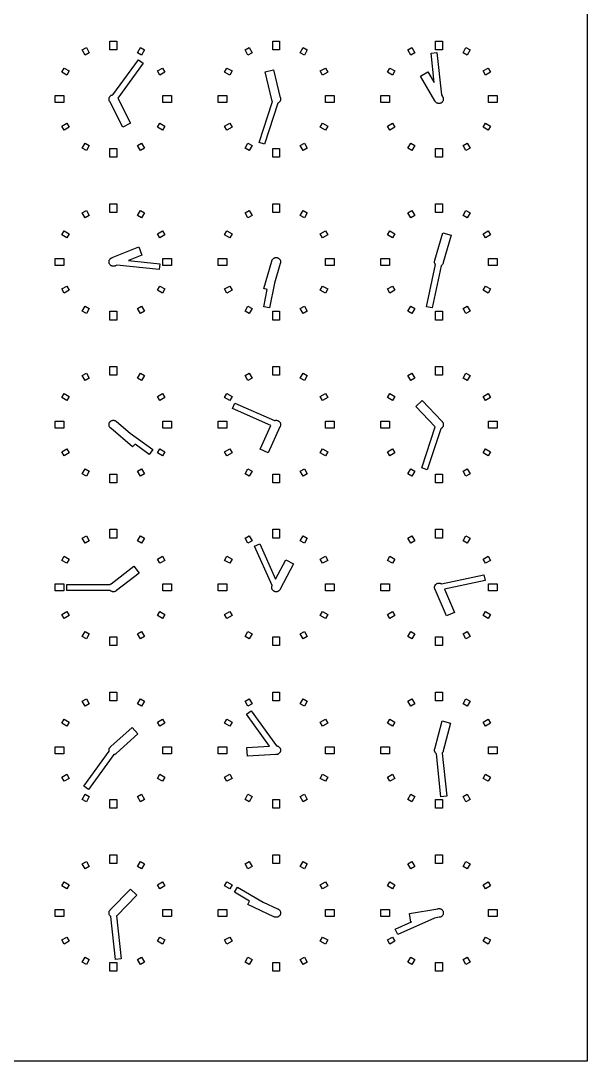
# Model space of a CAD drawing. Header units: millimetres. Extents: x -8 to 856, y -8 to 688.
# Drawn here: x 758.1 to 855.5, y -7.5 to 171.5 of the extents above; entities that cross this region are included whole.
import ezdxf

# ---------------------------------------------------------------- set-up
doc = ezdxf.new("R2010")
doc.units = ezdxf.units.MM

msp = doc.modelspace()

# ---------------------------------------------------------------- linework, layer by layer
for points in [[(-7.5, -7.5), (-7.5, 687.5), (855.5, 687.5), (855.5, -7.5)], [(769.85, 165.99), (769.15, 165.59), (768.65, 166.46), (769.35, 166.86), (769.85, 165.99)], [(774.6, 166.5), (773.4, 166.5), (773.4, 168), (774.6, 168), (774.6, 166.5)], [(778.85, 165.59), (778.15, 165.99), (778.65, 166.86), (779.35, 166.46), (778.85, 165.59)], [(797.85, 165.99), (797.15, 165.59), (796.65, 166.46), (797.35, 166.86), (797.85, 165.99)], [(802.6, 166.5), (801.4, 166.5), (801.4, 168), (802.6, 168), (802.6, 166.5)], [(806.85, 165.59), (806.15, 165.99), (806.65, 166.86), (807.35, 166.46), (806.85, 165.59)], [(825.85, 165.99), (825.15, 165.59), (824.65, 166.46), (825.35, 166.86), (825.85, 165.99)], [(830.6, 166.5), (829.4, 166.5), (829.4, 168), (830.6, 168), (830.6, 166.5)], [(834.85, 165.59), (834.15, 165.99), (834.65, 166.86), (835.35, 166.46), (834.85, 165.59)], [(773.33, 157.64), (773.3, 157.71), (773.28, 157.78), (773.26, 157.85), (773.25, 157.93), (773.25, 158), (773.25, 158.07), (773.26, 158.15), (773.28, 158.22), (773.3, 158.29), (773.33, 158.36), (773.37, 158.42), (773.42, 158.48), (773.47, 158.53), (773.52, 158.58), (773.58, 158.63), (773.64, 158.67), (773.71, 158.7), (773.78, 158.72), (773.85, 158.74), (773.93, 158.75), (773.93, 158.75), (778.3, 164.77), (779.11, 164.18), (774.75, 158.18), (776.94, 153.89), (775.6, 153.2), (773.37, 157.58), (773.33, 157.64)], [(830.7, 157.71), (830.67, 157.64), (830.63, 157.58), (830.58, 157.52), (830.53, 157.47), (830.48, 157.42), (830.42, 157.37), (830.36, 157.33), (830.29, 157.3), (830.22, 157.28), (830.15, 157.26), (830.07, 157.25), (830, 157.25), (829.93, 157.25), (829.85, 157.26), (829.78, 157.28), (829.71, 157.3), (829.64, 157.33), (829.58, 157.37), (829.52, 157.42), (829.47, 157.47), (829.42, 157.52), (829.37, 157.58), (829.33, 157.64), (829.31, 157.69), (826.82, 161.93), (828.11, 162.69), (829.2, 160.84), (828.67, 165.9), (829.66, 166.01), (830.42, 158.76), (830.61, 158.45), (830.63, 158.42), (830.67, 158.36), (830.7, 158.29), (830.72, 158.22), (830.74, 158.15), (830.75, 158.07), (830.75, 158), (830.75, 157.93), (830.74, 157.85), (830.72, 157.78), (830.7, 157.71)], [(766.41, 162.85), (766.01, 162.15), (765.14, 162.65), (765.54, 163.35), (766.41, 162.85)], [(781.99, 162.15), (781.59, 162.85), (782.46, 163.35), (782.86, 162.65), (781.99, 162.15)], [(794.41, 162.85), (794.01, 162.15), (793.14, 162.65), (793.54, 163.35), (794.41, 162.85)], [(801.35, 157.62), (801.33, 157.64), (801.3, 157.71), (801.28, 157.78), (801.26, 157.85), (801.25, 157.9), (800.1, 162.69), (801.56, 163.04), (802.71, 158.25), (802.72, 158.22), (802.74, 158.15), (802.75, 158.07), (802.75, 158), (802.75, 157.93), (802.74, 157.85), (802.72, 157.78), (802.7, 157.71), (802.67, 157.64), (802.63, 157.58), (802.58, 157.52), (802.53, 157.47), (802.48, 157.42), (802.42, 157.37), (802.36, 157.33), (802.3, 157.31), (800, 150.24), (799.05, 150.55), (801.35, 157.62)], [(809.99, 162.15), (809.59, 162.85), (810.46, 163.35), (810.86, 162.65), (809.99, 162.15)], [(822.41, 162.85), (822.01, 162.15), (821.14, 162.65), (821.54, 163.35), (822.41, 162.85)], [(837.99, 162.15), (837.59, 162.85), (838.46, 163.35), (838.86, 162.65), (837.99, 162.15)], [(765.5, 158.6), (765.5, 157.4), (764, 157.4), (764, 158.6), (765.5, 158.6)], [(782.5, 157.4), (782.5, 158.6), (784, 158.6), (784, 157.4), (782.5, 157.4)], [(793.5, 158.6), (793.5, 157.4), (792, 157.4), (792, 158.6), (793.5, 158.6)], [(810.5, 157.4), (810.5, 158.6), (812, 158.6), (812, 157.4), (810.5, 157.4)], [(821.5, 158.6), (821.5, 157.4), (820, 157.4), (820, 158.6), (821.5, 158.6)], [(838.5, 157.4), (838.5, 158.6), (840, 158.6), (840, 157.4), (838.5, 157.4)], [(766.01, 153.85), (766.41, 153.15), (765.54, 152.65), (765.14, 153.35), (766.01, 153.85)], [(781.59, 153.15), (781.99, 153.85), (782.86, 153.35), (782.46, 152.65), (781.59, 153.15)], [(794.01, 153.85), (794.41, 153.15), (793.54, 152.65), (793.14, 153.35), (794.01, 153.85)], [(809.59, 153.15), (809.99, 153.85), (810.86, 153.35), (810.46, 152.65), (809.59, 153.15)], [(822.01, 153.85), (822.41, 153.15), (821.54, 152.65), (821.14, 153.35), (822.01, 153.85)], [(837.59, 153.15), (837.99, 153.85), (838.86, 153.35), (838.46, 152.65), (837.59, 153.15)], [(769.15, 150.41), (769.85, 150.01), (769.35, 149.14), (768.65, 149.54), (769.15, 150.41)], [(778.15, 150.01), (778.85, 150.41), (779.35, 149.54), (778.65, 149.14), (778.15, 150.01)], [(796.65, 149.54), (797.15, 150.41), (797.85, 150.01), (797.35, 149.14), (796.65, 149.54)], [(806.15, 150.01), (806.85, 150.41), (807.35, 149.54), (806.65, 149.14), (806.15, 150.01)], [(824.65, 149.54), (825.15, 150.41), (825.85, 150.01), (825.35, 149.14), (824.65, 149.54)], [(834.15, 150.01), (834.85, 150.41), (835.35, 149.54), (834.65, 149.14), (834.15, 150.01)], [(773.4, 148), (773.4, 149.5), (774.6, 149.5), (774.6, 148), (773.4, 148)], [(801.4, 149.5), (802.6, 149.5), (802.6, 148), (801.4, 148), (801.4, 149.5)], [(829.4, 149.5), (830.6, 149.5), (830.6, 148), (829.4, 148), (829.4, 149.5)], [(774.6, 138.5), (773.4, 138.5), (773.4, 140), (774.6, 140), (774.6, 138.5)], [(802.6, 138.5), (801.4, 138.5), (801.4, 140), (802.6, 140), (802.6, 138.5)], [(830.6, 138.5), (829.4, 138.5), (829.4, 140), (830.6, 140), (830.6, 138.5)], [(769.85, 137.99), (769.15, 137.59), (768.65, 138.46), (769.35, 138.86), (769.85, 137.99)], [(778.85, 137.59), (778.15, 137.99), (778.65, 138.86), (779.35, 138.46), (778.85, 137.59)], [(797.85, 137.99), (797.15, 137.59), (796.65, 138.46), (797.35, 138.86), (797.85, 137.99)], [(806.85, 137.59), (806.15, 137.99), (806.65, 138.86), (807.35, 138.46), (806.85, 137.59)], [(825.85, 137.99), (825.15, 137.59), (824.65, 138.46), (825.35, 138.86), (825.85, 137.99)], [(834.85, 137.59), (834.15, 137.99), (834.65, 138.86), (835.35, 138.46), (834.85, 137.59)], [(766.41, 134.85), (766.01, 134.15), (765.14, 134.65), (765.54, 135.35), (766.41, 134.85)], [(781.99, 134.15), (781.59, 134.85), (782.46, 135.35), (782.86, 134.65), (781.99, 134.15)], [(794.41, 134.85), (794.01, 134.15), (793.14, 134.65), (793.54, 135.35), (794.41, 134.85)], [(809.99, 134.15), (809.59, 134.85), (810.46, 135.35), (810.86, 134.65), (809.99, 134.15)], [(822.41, 134.85), (822.01, 134.15), (821.14, 134.65), (821.54, 135.35), (822.41, 134.85)], [(829.39, 129.55), (829.37, 129.58), (829.33, 129.64), (829.3, 129.71), (829.28, 129.78), (829.26, 129.85), (829.25, 129.93), (829.25, 130), (829.25, 130.07), (829.26, 130.15), (829.28, 130.22), (829.3, 130.29), (829.3, 130.29), (830.66, 135.01), (832.1, 134.6), (830.74, 129.87), (830.74, 129.85), (830.72, 129.78), (830.7, 129.71), (830.67, 129.64), (830.63, 129.58), (830.58, 129.52), (830.53, 129.47), (830.48, 129.42), (830.42, 129.37), (830.37, 129.34), (828.83, 122.07), (827.85, 122.28), (829.39, 129.55)], [(837.99, 134.15), (837.59, 134.85), (838.46, 135.35), (838.86, 134.65), (837.99, 134.15)], [(774.36, 129.33), (774.29, 129.3), (774.22, 129.28), (774.15, 129.26), (774.07, 129.25), (774, 129.25), (773.93, 129.25), (773.85, 129.26), (773.78, 129.28), (773.71, 129.3), (773.64, 129.33), (773.58, 129.37), (773.52, 129.42), (773.47, 129.47), (773.42, 129.52), (773.37, 129.58), (773.33, 129.64), (773.3, 129.71), (773.28, 129.78), (773.26, 129.85), (773.25, 129.93), (773.25, 130), (773.25, 130.07), (773.26, 130.15), (773.28, 130.22), (773.3, 130.29), (773.33, 130.36), (773.37, 130.42), (773.42, 130.48), (773.47, 130.53), (773.52, 130.58), (773.58, 130.63), (773.64, 130.67), (773.71, 130.7), (773.78, 130.72), (773.79, 130.73), (778.35, 132.57), (778.92, 131.18), (776.58, 130.23), (782.01, 129.66), (781.9, 128.67), (774.6, 129.43), (774.36, 129.34), (774.36, 129.33)], [(800.48, 125.24), (799.9, 125.4), (801.26, 130.13), (801.26, 130.15), (801.28, 130.22), (801.3, 130.29), (801.33, 130.36), (801.37, 130.42), (801.42, 130.48), (801.47, 130.53), (801.52, 130.58), (801.58, 130.63), (801.64, 130.67), (801.71, 130.7), (801.78, 130.72), (801.85, 130.74), (801.93, 130.75), (802, 130.75), (802.07, 130.75), (802.15, 130.74), (802.22, 130.72), (802.29, 130.7), (802.36, 130.67), (802.42, 130.63), (802.48, 130.58), (802.53, 130.53), (802.58, 130.48), (802.63, 130.42), (802.67, 130.36), (802.7, 130.29), (802.72, 130.22), (802.74, 130.15), (802.75, 130.07), (802.75, 130), (802.75, 129.93), (802.74, 129.85), (802.72, 129.78), (802.7, 129.71), (802.7, 129.71), (801.74, 126.37), (800.83, 122.07), (799.85, 122.28), (800.48, 125.24)], [(765.5, 130.6), (765.5, 129.4), (764, 129.4), (764, 130.6), (765.5, 130.6)], [(782.5, 129.4), (782.5, 130.6), (784, 130.6), (784, 129.4), (782.5, 129.4)], [(793.5, 130.6), (793.5, 129.4), (792, 129.4), (792, 130.6), (793.5, 130.6)], [(810.5, 129.4), (810.5, 130.6), (812, 130.6), (812, 129.4), (810.5, 129.4)], [(821.5, 130.6), (821.5, 129.4), (820, 129.4), (820, 130.6), (821.5, 130.6)], [(838.5, 129.4), (838.5, 130.6), (840, 130.6), (840, 129.4), (838.5, 129.4)], [(766.01, 125.85), (766.41, 125.15), (765.54, 124.65), (765.14, 125.35), (766.01, 125.85)], [(781.59, 125.15), (781.99, 125.85), (782.86, 125.35), (782.46, 124.65), (781.59, 125.15)], [(794.01, 125.85), (794.41, 125.15), (793.54, 124.65), (793.14, 125.35), (794.01, 125.85)], [(809.59, 125.15), (809.99, 125.85), (810.86, 125.35), (810.46, 124.65), (809.59, 125.15)], [(822.01, 125.85), (822.41, 125.15), (821.54, 124.65), (821.14, 125.35), (822.01, 125.85)], [(837.59, 125.15), (837.99, 125.85), (838.86, 125.35), (838.46, 124.65), (837.59, 125.15)], [(769.15, 122.41), (769.85, 122.01), (769.35, 121.14), (768.65, 121.54), (769.15, 122.41)], [(778.15, 122.01), (778.85, 122.41), (779.35, 121.54), (778.65, 121.14), (778.15, 122.01)], [(796.65, 121.54), (797.15, 122.41), (797.85, 122.01), (797.35, 121.14), (796.65, 121.54)], [(806.15, 122.01), (806.85, 122.41), (807.35, 121.54), (806.65, 121.14), (806.15, 122.01)], [(824.65, 121.54), (825.15, 122.41), (825.85, 122.01), (825.35, 121.14), (824.65, 121.54)], [(834.15, 122.01), (834.85, 122.41), (835.35, 121.54), (834.65, 121.14), (834.15, 122.01)], [(773.4, 120), (773.4, 121.5), (774.6, 121.5), (774.6, 120), (773.4, 120)], [(801.4, 121.5), (802.6, 121.5), (802.6, 120), (801.4, 120), (801.4, 121.5)], [(829.4, 121.5), (830.6, 121.5), (830.6, 120), (829.4, 120), (829.4, 121.5)], [(774.6, 110.5), (773.4, 110.5), (773.4, 112), (774.6, 112), (774.6, 110.5)], [(802.6, 110.5), (801.4, 110.5), (801.4, 112), (802.6, 112), (802.6, 110.5)], [(830.6, 110.5), (829.4, 110.5), (829.4, 112), (830.6, 112), (830.6, 110.5)], [(769.85, 109.99), (769.15, 109.59), (768.65, 110.46), (769.35, 110.86), (769.85, 109.99)], [(778.85, 109.59), (778.15, 109.99), (778.65, 110.86), (779.35, 110.46), (778.85, 109.59)], [(797.85, 109.99), (797.15, 109.59), (796.65, 110.46), (797.35, 110.86), (797.85, 109.99)], [(806.85, 109.59), (806.15, 109.99), (806.65, 110.86), (807.35, 110.46), (806.85, 109.59)], [(825.85, 109.99), (825.15, 109.59), (824.65, 110.46), (825.35, 110.86), (825.85, 109.99)], [(834.85, 109.59), (834.15, 109.99), (834.65, 110.86), (835.35, 110.46), (834.85, 109.59)], [(766.41, 106.85), (766.01, 106.15), (765.14, 106.65), (765.54, 107.35), (766.41, 106.85)], [(781.99, 106.15), (781.59, 106.85), (782.46, 107.35), (782.86, 106.65), (781.99, 106.15)], [(794.41, 106.85), (794.01, 106.15), (793.14, 106.65), (793.54, 107.35), (794.41, 106.85)], [(801.11, 101.85), (794.49, 104.8), (794.9, 105.71), (801.69, 102.69), (801.71, 102.7), (801.78, 102.72), (801.85, 102.74), (801.93, 102.75), (802, 102.75), (802.07, 102.75), (802.15, 102.74), (802.22, 102.72), (802.29, 102.7), (802.36, 102.67), (802.42, 102.63), (802.48, 102.58), (802.53, 102.53), (802.58, 102.48), (802.63, 102.42), (802.67, 102.36), (802.7, 102.29), (802.72, 102.22), (802.74, 102.15), (802.75, 102.07), (802.75, 102), (802.75, 101.93), (802.74, 101.85), (802.72, 101.78), (802.7, 101.71), (802.67, 101.64), (802.65, 101.62), (800.61, 97.14), (799.24, 97.76), (801.11, 101.85)], [(809.99, 106.15), (809.59, 106.85), (810.46, 107.35), (810.86, 106.65), (809.99, 106.15)], [(822.41, 106.85), (822.01, 106.15), (821.14, 106.65), (821.54, 107.35), (822.41, 106.85)], [(829.34, 101.6), (826.01, 105.11), (827.1, 106.14), (830.49, 102.58), (830.53, 102.53), (830.58, 102.48), (830.63, 102.42), (830.67, 102.36), (830.7, 102.29), (830.72, 102.22), (830.74, 102.15), (830.75, 102.07), (830.75, 102), (830.75, 101.93), (830.74, 101.85), (830.72, 101.78), (830.7, 101.71), (830.67, 101.64), (830.63, 101.58), (830.58, 101.52), (830.53, 101.47), (830.48, 101.42), (830.42, 101.37), (830.36, 101.33), (830.3, 101.31), (828, 94.24), (827.05, 94.55), (829.34, 101.6)], [(837.99, 106.15), (837.59, 106.85), (838.46, 107.35), (838.86, 106.65), (837.99, 106.15)], [(765.5, 102.6), (765.5, 101.4), (764, 101.4), (764, 102.6), (765.5, 102.6)], [(773.52, 101.42), (773.47, 101.47), (773.42, 101.52), (773.37, 101.58), (773.33, 101.64), (773.3, 101.71), (773.28, 101.78), (773.26, 101.85), (773.25, 101.93), (773.25, 102), (773.25, 102.07), (773.26, 102.15), (773.28, 102.22), (773.3, 102.29), (773.33, 102.36), (773.37, 102.42), (773.42, 102.48), (773.47, 102.53), (773.52, 102.58), (773.58, 102.63), (773.64, 102.67), (773.71, 102.7), (773.78, 102.72), (773.85, 102.74), (773.93, 102.75), (774, 102.75), (774.07, 102.75), (774.15, 102.74), (774.22, 102.72), (774.29, 102.7), (774.36, 102.67), (774.42, 102.63), (774.48, 102.58), (774.53, 102.53), (774.55, 102.52), (776.89, 100.52), (780.77, 97.7), (780.18, 96.89), (777.73, 98.67), (777.31, 98.18), (773.58, 101.37), (773.52, 101.42)], [(782.5, 101.4), (782.5, 102.6), (784, 102.6), (784, 101.4), (782.5, 101.4)], [(793.5, 102.6), (793.5, 101.4), (792, 101.4), (792, 102.6), (793.5, 102.6)], [(810.5, 101.4), (810.5, 102.6), (812, 102.6), (812, 101.4), (810.5, 101.4)], [(821.5, 102.6), (821.5, 101.4), (820, 101.4), (820, 102.6), (821.5, 102.6)], [(838.5, 101.4), (838.5, 102.6), (840, 102.6), (840, 101.4), (838.5, 101.4)], [(766.01, 97.85), (766.41, 97.15), (765.54, 96.65), (765.14, 97.35), (766.01, 97.85)], [(781.59, 97.15), (781.99, 97.85), (782.86, 97.35), (782.46, 96.65), (781.59, 97.15)], [(794.01, 97.85), (794.41, 97.15), (793.54, 96.65), (793.14, 97.35), (794.01, 97.85)], [(809.59, 97.15), (809.99, 97.85), (810.86, 97.35), (810.46, 96.65), (809.59, 97.15)], [(822.01, 97.85), (822.41, 97.15), (821.54, 96.65), (821.14, 97.35), (822.01, 97.85)], [(837.59, 97.15), (837.99, 97.85), (838.86, 97.35), (838.46, 96.65), (837.59, 97.15)], [(769.15, 94.41), (769.85, 94.01), (769.35, 93.14), (768.65, 93.54), (769.15, 94.41)], [(773.4, 92), (773.4, 93.5), (774.6, 93.5), (774.6, 92), (773.4, 92)], [(778.15, 94.01), (778.85, 94.41), (779.35, 93.54), (778.65, 93.14), (778.15, 94.01)], [(796.65, 93.54), (797.15, 94.41), (797.85, 94.01), (797.35, 93.14), (796.65, 93.54)], [(801.4, 93.5), (802.6, 93.5), (802.6, 92), (801.4, 92), (801.4, 93.5)], [(806.15, 94.01), (806.85, 94.41), (807.35, 93.54), (806.65, 93.14), (806.15, 94.01)], [(824.65, 93.54), (825.15, 94.41), (825.85, 94.01), (825.35, 93.14), (824.65, 93.54)], [(829.4, 93.5), (830.6, 93.5), (830.6, 92), (829.4, 92), (829.4, 93.5)], [(834.15, 94.01), (834.85, 94.41), (835.35, 93.54), (834.65, 93.14), (834.15, 94.01)], [(769.85, 81.99), (769.15, 81.59), (768.65, 82.46), (769.35, 82.86), (769.85, 81.99)], [(774.6, 82.5), (773.4, 82.5), (773.4, 84), (774.6, 84), (774.6, 82.5)], [(778.85, 81.59), (778.15, 81.99), (778.65, 82.86), (779.35, 82.46), (778.85, 81.59)], [(797.85, 81.99), (797.15, 81.59), (796.65, 82.46), (797.35, 82.86), (797.85, 81.99)], [(802.6, 82.5), (801.4, 82.5), (801.4, 84), (802.6, 84), (802.6, 82.5)], [(806.85, 81.59), (806.15, 81.99), (806.65, 82.86), (807.35, 82.46), (806.85, 81.59)], [(825.85, 81.99), (825.15, 81.59), (824.65, 82.46), (825.35, 82.86), (825.85, 81.99)], [(830.6, 82.5), (829.4, 82.5), (829.4, 84), (830.6, 84), (830.6, 82.5)], [(834.85, 81.59), (834.15, 81.99), (834.65, 82.86), (835.35, 82.46), (834.85, 81.59)], [(802.7, 73.71), (802.67, 73.64), (802.63, 73.58), (802.58, 73.52), (802.53, 73.47), (802.48, 73.42), (802.42, 73.37), (802.36, 73.33), (802.29, 73.3), (802.22, 73.28), (802.15, 73.26), (802.07, 73.25), (802, 73.25), (801.93, 73.25), (801.85, 73.26), (801.78, 73.28), (801.71, 73.3), (801.64, 73.33), (801.58, 73.37), (801.52, 73.42), (801.47, 73.47), (801.42, 73.52), (801.37, 73.58), (801.33, 73.64), (801.3, 73.71), (801.28, 73.78), (801.26, 73.85), (801.25, 73.93), (801.25, 74), (801.25, 74.07), (801.26, 74.15), (801.28, 74.22), (801.3, 74.29), (801.31, 74.31), (798.29, 81.1), (799.2, 81.51), (801.91, 75.43), (803.69, 78.77), (805.01, 78.06), (802.7, 73.72), (802.7, 73.71)], [(766.41, 78.85), (766.01, 78.15), (765.14, 78.65), (765.54, 79.35), (766.41, 78.85)], [(781.99, 78.15), (781.59, 78.85), (782.46, 79.35), (782.86, 78.65), (781.99, 78.15)], [(794.41, 78.85), (794.01, 78.15), (793.14, 78.65), (793.54, 79.35), (794.41, 78.85)], [(809.99, 78.15), (809.59, 78.85), (810.46, 79.35), (810.86, 78.65), (809.99, 78.15)], [(822.41, 78.85), (822.01, 78.15), (821.14, 78.65), (821.54, 79.35), (822.41, 78.85)], [(837.99, 78.15), (837.59, 78.85), (838.46, 79.35), (838.86, 78.65), (837.99, 78.15)], [(773.47, 74.53), (773.52, 74.58), (773.58, 74.63), (773.61, 74.64), (777.51, 77.64), (778.42, 76.45), (774.52, 73.45), (774.48, 73.42), (774.42, 73.37), (774.36, 73.33), (774.29, 73.3), (774.22, 73.28), (774.15, 73.26), (774.07, 73.25), (774, 73.25), (773.93, 73.25), (773.85, 73.26), (773.78, 73.28), (773.71, 73.3), (773.64, 73.33), (773.58, 73.37), (773.52, 73.42), (773.47, 73.47), (773.44, 73.5), (766, 73.5), (766, 74.5), (773.44, 74.5), (773.47, 74.53)], [(829.33, 73.64), (829.3, 73.71), (829.28, 73.78), (829.26, 73.85), (829.25, 73.93), (829.25, 74), (829.25, 74.07), (829.26, 74.15), (829.28, 74.22), (829.3, 74.29), (829.33, 74.36), (829.37, 74.42), (829.42, 74.48), (829.47, 74.53), (829.52, 74.58), (829.58, 74.63), (829.64, 74.67), (829.71, 74.7), (829.78, 74.72), (829.85, 74.74), (829.93, 74.75), (830, 74.75), (830.07, 74.75), (830.15, 74.74), (830.22, 74.72), (830.29, 74.7), (830.36, 74.67), (830.42, 74.63), (830.45, 74.61), (837.72, 76.15), (837.93, 75.17), (830.95, 73.69), (832.68, 69.71), (831.31, 69.12), (829.34, 73.63), (829.33, 73.64)], [(765.5, 74.6), (765.5, 73.4), (764, 73.4), (764, 74.6), (765.5, 74.6)], [(782.5, 73.4), (782.5, 74.6), (784, 74.6), (784, 73.4), (782.5, 73.4)], [(793.5, 74.6), (793.5, 73.4), (792, 73.4), (792, 74.6), (793.5, 74.6)], [(810.5, 73.4), (810.5, 74.6), (812, 74.6), (812, 73.4), (810.5, 73.4)], [(821.5, 74.6), (821.5, 73.4), (820, 73.4), (820, 74.6), (821.5, 74.6)], [(838.5, 73.4), (838.5, 74.6), (840, 74.6), (840, 73.4), (838.5, 73.4)], [(766.01, 69.85), (766.41, 69.15), (765.54, 68.65), (765.14, 69.35), (766.01, 69.85)], [(781.59, 69.15), (781.99, 69.85), (782.86, 69.35), (782.46, 68.65), (781.59, 69.15)], [(794.01, 69.85), (794.41, 69.15), (793.54, 68.65), (793.14, 69.35), (794.01, 69.85)], [(809.59, 69.15), (809.99, 69.85), (810.86, 69.35), (810.46, 68.65), (809.59, 69.15)], [(822.01, 69.85), (822.41, 69.15), (821.54, 68.65), (821.14, 69.35), (822.01, 69.85)], [(837.59, 69.15), (837.99, 69.85), (838.86, 69.35), (838.46, 68.65), (837.59, 69.15)], [(768.65, 65.54), (769.15, 66.41), (769.85, 66.01), (769.35, 65.14), (768.65, 65.54)], [(778.15, 66.01), (778.85, 66.41), (779.35, 65.54), (778.65, 65.14), (778.15, 66.01)], [(796.65, 65.54), (797.15, 66.41), (797.85, 66.01), (797.35, 65.14), (796.65, 65.54)], [(806.15, 66.01), (806.85, 66.41), (807.35, 65.54), (806.65, 65.14), (806.15, 66.01)], [(825.15, 66.41), (825.85, 66.01), (825.35, 65.14), (824.65, 65.54), (825.15, 66.41)], [(834.15, 66.01), (834.85, 66.41), (835.35, 65.54), (834.65, 65.14), (834.15, 66.01)], [(773.4, 65.5), (774.6, 65.5), (774.6, 64), (773.4, 64), (773.4, 65.5)], [(801.4, 65.5), (802.6, 65.5), (802.6, 64), (801.4, 64), (801.4, 65.5)], [(829.4, 64), (829.4, 65.5), (830.6, 65.5), (830.6, 64), (829.4, 64)], [(774.6, 54.5), (773.4, 54.5), (773.4, 56), (774.6, 56), (774.6, 54.5)], [(802.6, 54.5), (801.4, 54.5), (801.4, 56), (802.6, 56), (802.6, 54.5)], [(830.6, 54.5), (829.4, 54.5), (829.4, 56), (830.6, 56), (830.6, 54.5)], [(769.85, 53.99), (769.15, 53.59), (768.65, 54.46), (769.35, 54.86), (769.85, 53.99)], [(778.85, 53.59), (778.15, 53.99), (778.65, 54.86), (779.35, 54.46), (778.85, 53.59)], [(797.85, 53.99), (797.15, 53.59), (796.65, 54.46), (797.35, 54.86), (797.85, 53.99)], [(806.85, 53.59), (806.15, 53.99), (806.65, 54.86), (807.35, 54.46), (806.85, 53.59)], [(825.85, 53.99), (825.15, 53.59), (824.65, 54.46), (825.35, 54.86), (825.85, 53.99)], [(834.85, 53.59), (834.15, 53.99), (834.65, 54.86), (835.35, 54.46), (834.85, 53.59)], [(800.88, 46.69), (796.89, 52.18), (797.7, 52.77), (802.07, 46.75), (802.07, 46.75), (802.15, 46.74), (802.22, 46.72), (802.29, 46.7), (802.36, 46.67), (802.42, 46.63), (802.48, 46.58), (802.53, 46.53), (802.58, 46.48), (802.63, 46.42), (802.67, 46.36), (802.7, 46.29), (802.72, 46.22), (802.74, 46.15), (802.75, 46.07), (802.75, 46), (802.75, 45.93), (802.74, 45.85), (802.72, 45.78), (802.7, 45.71), (802.67, 45.64), (802.63, 45.58), (802.58, 45.52), (802.53, 45.47), (802.48, 45.42), (802.42, 45.37), (802.36, 45.33), (802.29, 45.3), (802.22, 45.28), (802.15, 45.26), (802.07, 45.25), (802, 45.24), (801.96, 45.25), (797.05, 44.99), (796.97, 46.49), (800.88, 46.69)], [(766.41, 50.85), (766.01, 50.15), (765.14, 50.65), (765.54, 51.35), (766.41, 50.85)], [(781.99, 50.15), (781.59, 50.85), (782.46, 51.35), (782.86, 50.65), (781.99, 50.15)], [(794.41, 50.85), (794.01, 50.15), (793.14, 50.65), (793.54, 51.35), (794.41, 50.85)], [(809.99, 50.15), (809.59, 50.85), (810.46, 51.35), (810.86, 50.65), (809.99, 50.15)], [(822.41, 50.85), (822.01, 50.15), (821.14, 50.65), (821.54, 51.35), (822.41, 50.85)], [(830.7, 45.71), (830.67, 45.64), (830.63, 45.58), (830.58, 45.52), (830.56, 45.49), (831.33, 38.1), (830.34, 37.99), (829.56, 45.39), (829.52, 45.42), (829.47, 45.47), (829.42, 45.52), (829.37, 45.58), (829.33, 45.64), (829.3, 45.71), (829.28, 45.78), (829.26, 45.85), (829.25, 45.93), (829.25, 46), (829.25, 46.07), (829.26, 46.15), (829.28, 46.22), (829.29, 46.26), (830.53, 51.03), (831.98, 50.65), (830.75, 45.89), (830.74, 45.85), (830.72, 45.78), (830.7, 45.71)], [(837.99, 50.15), (837.59, 50.85), (838.46, 51.35), (838.86, 50.65), (837.99, 50.15)], [(773.26, 45.84), (773.26, 45.85), (773.25, 45.93), (773.25, 46), (773.25, 46.07), (773.26, 46.15), (773.28, 46.22), (773.3, 46.29), (773.33, 46.36), (773.37, 46.42), (773.42, 46.48), (773.47, 46.53), (773.52, 46.58), (773.56, 46.61), (777.21, 49.9), (778.22, 48.79), (774.56, 45.5), (774.53, 45.47), (774.48, 45.42), (774.42, 45.37), (774.36, 45.33), (774.29, 45.3), (774.22, 45.28), (774.15, 45.26), (774.07, 45.25), (774.07, 45.25), (769.7, 39.23), (768.89, 39.82), (773.26, 45.84)], [(765.5, 46.6), (765.5, 45.4), (764, 45.4), (764, 46.6), (765.5, 46.6)], [(782.5, 45.4), (782.5, 46.6), (784, 46.6), (784, 45.4), (782.5, 45.4)], [(793.5, 46.6), (793.5, 45.4), (792, 45.4), (792, 46.6), (793.5, 46.6)], [(810.5, 45.4), (810.5, 46.6), (812, 46.6), (812, 45.4), (810.5, 45.4)], [(821.5, 46.6), (821.5, 45.4), (820, 45.4), (820, 46.6), (821.5, 46.6)], [(838.5, 45.4), (838.5, 46.6), (840, 46.6), (840, 45.4), (838.5, 45.4)], [(766.01, 41.85), (766.41, 41.15), (765.54, 40.65), (765.14, 41.35), (766.01, 41.85)], [(781.59, 41.15), (781.99, 41.85), (782.86, 41.35), (782.46, 40.65), (781.59, 41.15)], [(794.01, 41.85), (794.41, 41.15), (793.54, 40.65), (793.14, 41.35), (794.01, 41.85)], [(809.59, 41.15), (809.99, 41.85), (810.86, 41.35), (810.46, 40.65), (809.59, 41.15)], [(822.01, 41.85), (822.41, 41.15), (821.54, 40.65), (821.14, 41.35), (822.01, 41.85)], [(837.59, 41.15), (837.99, 41.85), (838.86, 41.35), (838.46, 40.65), (837.59, 41.15)], [(768.65, 37.54), (769.15, 38.41), (769.85, 38.01), (769.35, 37.14), (768.65, 37.54)], [(778.15, 38.01), (778.85, 38.41), (779.35, 37.54), (778.65, 37.14), (778.15, 38.01)], [(796.65, 37.54), (797.15, 38.41), (797.85, 38.01), (797.35, 37.14), (796.65, 37.54)], [(806.15, 38.01), (806.85, 38.41), (807.35, 37.54), (806.65, 37.14), (806.15, 38.01)], [(825.15, 38.41), (825.85, 38.01), (825.35, 37.14), (824.65, 37.54), (825.15, 38.41)], [(834.15, 38.01), (834.85, 38.41), (835.35, 37.54), (834.65, 37.14), (834.15, 38.01)], [(773.4, 37.5), (774.6, 37.5), (774.6, 36), (773.4, 36), (773.4, 37.5)], [(801.4, 37.5), (802.6, 37.5), (802.6, 36), (801.4, 36), (801.4, 37.5)], [(829.4, 36), (829.4, 37.5), (830.6, 37.5), (830.6, 36), (829.4, 36)], [(769.85, 25.99), (769.15, 25.59), (768.65, 26.46), (769.35, 26.86), (769.85, 25.99)], [(774.6, 26.5), (773.4, 26.5), (773.4, 28), (774.6, 28), (774.6, 26.5)], [(778.85, 25.59), (778.15, 25.99), (778.65, 26.86), (779.35, 26.46), (778.85, 25.59)], [(797.85, 25.99), (797.15, 25.59), (796.65, 26.46), (797.35, 26.86), (797.85, 25.99)], [(802.6, 26.5), (801.4, 26.5), (801.4, 28), (802.6, 28), (802.6, 26.5)], [(806.85, 25.59), (806.15, 25.99), (806.65, 26.86), (807.35, 26.46), (806.85, 25.59)], [(825.85, 25.99), (825.15, 25.59), (824.65, 26.46), (825.35, 26.86), (825.85, 25.99)], [(830.6, 26.5), (829.4, 26.5), (829.4, 28), (830.6, 28), (830.6, 26.5)], [(834.85, 25.59), (834.15, 25.99), (834.65, 26.86), (835.35, 26.46), (834.85, 25.59)], [(766.41, 22.85), (766.01, 22.15), (765.14, 22.65), (765.54, 23.35), (766.41, 22.85)], [(781.99, 22.15), (781.59, 22.85), (782.46, 23.35), (782.86, 22.65), (781.99, 22.15)], [(794.41, 22.85), (794.01, 22.15), (793.14, 22.65), (793.54, 23.35), (794.41, 22.85)], [(809.99, 22.15), (809.59, 22.85), (810.46, 23.35), (810.86, 22.65), (809.99, 22.15)], [(822.41, 22.85), (822.01, 22.15), (821.14, 22.65), (821.54, 23.35), (822.41, 22.85)], [(837.99, 22.15), (837.59, 22.85), (838.46, 23.35), (838.86, 22.65), (837.99, 22.15)], [(774.58, 17.52), (774.56, 17.49), (775.33, 10.1), (774.34, 9.99), (773.56, 17.39), (773.52, 17.42), (773.47, 17.47), (773.42, 17.52), (773.37, 17.58), (773.33, 17.64), (773.3, 17.71), (773.28, 17.78), (773.26, 17.85), (773.25, 17.93), (773.25, 18), (773.25, 18.07), (773.26, 18.15), (773.28, 18.22), (773.3, 18.29), (773.33, 18.36), (773.37, 18.42), (773.42, 18.48), (773.47, 18.53), (773.52, 18.58), (773.52, 18.59), (776.97, 22.09), (778.04, 21.04), (774.59, 17.53), (774.58, 17.52)], [(802.7, 17.71), (802.67, 17.64), (802.63, 17.58), (802.58, 17.52), (802.53, 17.47), (802.48, 17.42), (802.42, 17.37), (802.36, 17.33), (802.29, 17.3), (802.22, 17.28), (802.15, 17.26), (802.07, 17.25), (802, 17.25), (801.93, 17.25), (801.85, 17.26), (801.78, 17.28), (801.71, 17.3), (801.64, 17.33), (801.61, 17.35), (797.15, 19.43), (797.44, 20.05), (794.82, 21.57), (795.32, 22.43), (799.75, 19.88), (802.25, 18.71), (802.29, 18.7), (802.36, 18.67), (802.42, 18.63), (802.48, 18.58), (802.53, 18.53), (802.58, 18.48), (802.63, 18.42), (802.67, 18.36), (802.7, 18.29), (802.72, 18.22), (802.74, 18.15), (802.75, 18.07), (802.75, 18), (802.75, 17.93), (802.74, 17.85), (802.72, 17.78), (802.7, 17.71)], [(765.5, 18.6), (765.5, 17.4), (764, 17.4), (764, 18.6), (765.5, 18.6)], [(782.5, 17.4), (782.5, 18.6), (784, 18.6), (784, 17.4), (782.5, 17.4)], [(793.5, 18.6), (793.5, 17.4), (792, 17.4), (792, 18.6), (793.5, 18.6)], [(810.5, 17.4), (810.5, 18.6), (812, 18.6), (812, 17.4), (810.5, 17.4)], [(821.5, 18.6), (821.5, 17.4), (820, 17.4), (820, 18.6), (821.5, 18.6)], [(825.29, 16.45), (825.19, 16.44), (824.94, 17.91), (829.8, 18.73), (829.85, 18.74), (829.93, 18.75), (830, 18.75), (830.07, 18.75), (830.15, 18.74), (830.22, 18.72), (830.29, 18.7), (830.36, 18.67), (830.42, 18.63), (830.48, 18.58), (830.53, 18.53), (830.58, 18.48), (830.63, 18.42), (830.67, 18.36), (830.7, 18.29), (830.72, 18.22), (830.74, 18.15), (830.75, 18.07), (830.75, 18), (830.75, 17.93), (830.74, 17.85), (830.72, 17.78), (830.7, 17.71), (830.67, 17.64), (830.63, 17.58), (830.58, 17.52), (830.53, 17.47), (830.48, 17.42), (830.42, 17.37), (830.36, 17.33), (830.29, 17.3), (830.22, 17.28), (830.15, 17.26), (830.07, 17.25), (830.05, 17.25), (829.23, 17.11), (822.9, 14.29), (822.49, 15.2), (825.29, 16.45)], [(838.5, 17.4), (838.5, 18.6), (840, 18.6), (840, 17.4), (838.5, 17.4)], [(766.01, 13.85), (766.41, 13.15), (765.54, 12.65), (765.14, 13.35), (766.01, 13.85)], [(781.59, 13.15), (781.99, 13.85), (782.86, 13.35), (782.46, 12.65), (781.59, 13.15)], [(794.01, 13.85), (794.41, 13.15), (793.54, 12.65), (793.14, 13.35), (794.01, 13.85)], [(809.59, 13.15), (809.99, 13.85), (810.86, 13.35), (810.46, 12.65), (809.59, 13.15)], [(822.01, 13.85), (822.41, 13.15), (821.54, 12.65), (821.14, 13.35), (822.01, 13.85)], [(837.59, 13.15), (837.99, 13.85), (838.86, 13.35), (838.46, 12.65), (837.59, 13.15)], [(769.15, 10.41), (769.85, 10.01), (769.35, 9.14), (768.65, 9.54), (769.15, 10.41)], [(773.4, 8), (773.4, 9.5), (774.6, 9.5), (774.6, 8), (773.4, 8)], [(778.15, 10.01), (778.85, 10.41), (779.35, 9.54), (778.65, 9.14), (778.15, 10.01)], [(796.65, 9.54), (797.15, 10.41), (797.85, 10.01), (797.35, 9.14), (796.65, 9.54)], [(801.4, 9.5), (802.6, 9.5), (802.6, 8), (801.4, 8), (801.4, 9.5)], [(806.15, 10.01), (806.85, 10.41), (807.35, 9.54), (806.65, 9.14), (806.15, 10.01)], [(824.65, 9.54), (825.15, 10.41), (825.85, 10.01), (825.35, 9.14), (824.65, 9.54)], [(829.4, 9.5), (830.6, 9.5), (830.6, 8), (829.4, 8), (829.4, 9.5)], [(834.15, 10.01), (834.85, 10.41), (835.35, 9.54), (834.65, 9.14), (834.15, 10.01)]]:
    msp.add_lwpolyline(points, close=True)

doc.saveas('drawing.dxf')
